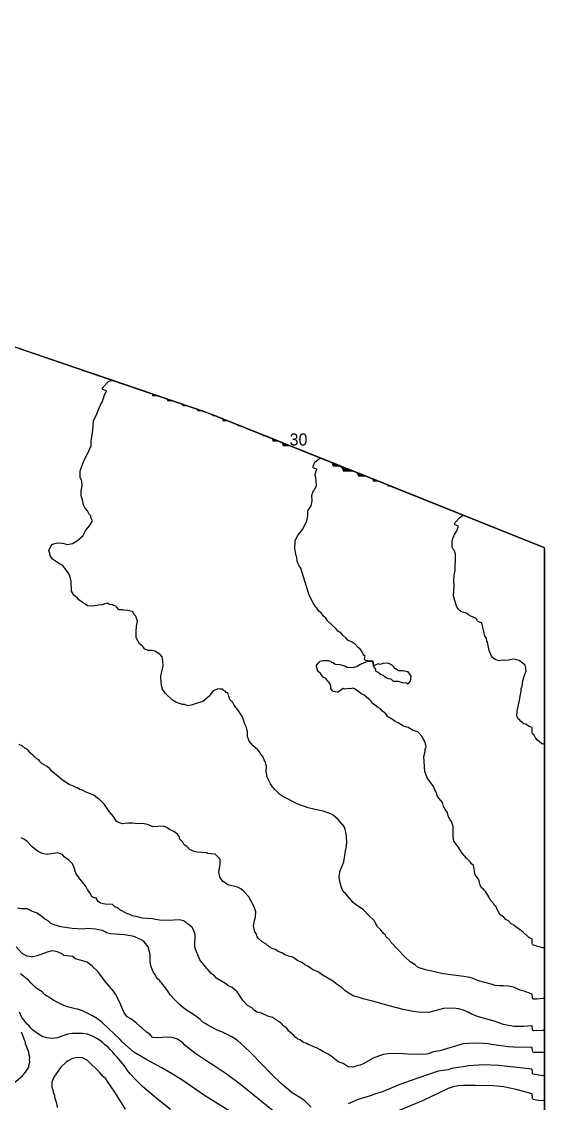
# Model space of a CAD drawing. Header units: millimetres. Extents: x 0 to 1688, y 0 to 1207.
# Drawn here: x 1427 to 1688, y 382 to 922 of the extents above; entities that cross this region are included whole.
import ezdxf

# ---------------------------------------------------------------- set-up
doc = ezdxf.new("R2010")
doc.units = ezdxf.units.MM
for name, color, linetype in [('CONTOUR_1m', 8, 'Continuous'), ('CONTOUR_5m_INDEX', 1, 'Continuous'), ('LABELS', 7, 'Continuous')]:
    doc.layers.add(name, color=color, linetype=linetype)

msp = doc.modelspace()

# ---------------------------------------------------------------- linework, layer by layer
at = {"layer": 'CONTOUR_1m'}
for points, elevation in [([(1031.56, 921.56), (1097.55, 901.2), (1254.26, 826.78), (1332.62, 797.33), (1333.28, 796.86), (1333.73, 796.34), (1334.11, 796.22), (1335.7, 796.17), (1340.76, 794.27), (1341, 794.13), (1341.23, 793.85), (1341.62, 793.73), (1342.34, 793.68), (1354.97, 788.93), (1371.9, 776.9), (1520.02, 726.47), (1687.43, 659.37), (1687.73, 659.16), (1687.89, 658.82), (1687.9, 76.27)], 524.3), ([(1031.56, 921.56), (1097.55, 901.2), (1254.26, 826.78), (1332.52, 797.37), (1333.23, 796.86), (1333.7, 796.3), (1334.07, 796.18), (1335.81, 796.13), (1340.75, 794.27), (1341.21, 793.81), (1341.58, 793.69), (1342.44, 793.64), (1354.97, 788.93), (1371.9, 776.9), (1520.02, 726.47), (1687.43, 659.37), (1687.73, 659.16), (1687.89, 658.82), (1687.9, 76.27)], 529.3), ([(1371.9, 776.9), (1520.02, 726.47), (1588.46, 699.04), (1588.72, 698.86), (1589.35, 698.68), (1687.43, 659.37), (1687.73, 659.16), (1687.89, 658.82), (1687.9, 76.27)], 534.3), ([(1371.9, 776.9), (1520.02, 726.47), (1588.37, 699.08), (1588.7, 698.82), (1589.46, 698.64), (1687.43, 659.37), (1687.73, 659.16), (1687.89, 658.82), (1687.9, 76.27)], 539.3), ([(1371.9, 776.9), (1520.02, 726.47), (1588.22, 699.13), (1588.48, 698.96), (1588.65, 698.73), (1589.01, 698.61), (1589.66, 698.56), (1687.43, 659.37), (1687.73, 659.16), (1687.89, 658.82), (1687.9, 76.27)], 549.3), ([(1371.9, 776.9), (1520.02, 726.47), (1588.15, 699.16), (1588.41, 698.99), (1588.62, 698.69), (1588.97, 698.58), (1589.76, 698.52), (1687.5, 659.34), (1687.81, 659.03), (1687.9, 658.68), (1687.9, 76.27)], 554.3), ([(1371.9, 776.9), (1520.02, 726.47), (1588.08, 699.19), (1588.34, 699.02), (1588.59, 698.64), (1588.93, 698.54), (1589.85, 698.48), (1687.5, 659.34), (1687.81, 659.03), (1687.9, 658.68), (1687.9, 76.27)], 559.3), ([(1371.9, 776.9), (1520.02, 726.47), (1588.01, 699.22), (1588.27, 699.05), (1588.55, 698.6), (1588.89, 698.5), (1589.95, 698.44), (1687.62, 659.26), (1687.81, 659.03), (1687.9, 658.68), (1687.87, 76.05)], 564.3), ([(1371.9, 776.9), (1520.02, 726.47), (1587.86, 699.28), (1588.17, 699.05), (1588.49, 698.52), (1588.81, 698.42), (1590.15, 698.36), (1687.43, 659.37), (1687.73, 659.16), (1687.89, 658.82), (1687.9, 76.27)], 574.3), ([(1371.9, 776.9), (1520.02, 726.47), (1558.14, 711.19), (1558.45, 710.97), (1559.09, 710.81), (1583.2, 701.15), (1583.46, 700.97), (1584.01, 700.82), (1587.78, 699.31), (1588.09, 699.08), (1588.46, 698.48), (1588.77, 698.38), (1590.25, 698.32), (1595.96, 695.98), (1596.47, 695.83), (1687.43, 659.37), (1687.73, 659.16), (1687.89, 658.82), (1687.9, 76.19)], 579.3), ([(1371.9, 776.9), (1520.02, 726.47), (1558.05, 711.23), (1558.41, 710.93), (1559.19, 710.77), (1583.09, 701.19), (1583.42, 700.93), (1584.12, 700.78), (1587.7, 699.34), (1588.01, 699.11), (1588.42, 698.44), (1588.73, 698.34), (1590.35, 698.28), (1595.61, 696.17), (1595.92, 695.94), (1596.58, 695.79), (1687.43, 659.37), (1687.73, 659.16), (1687.87, 658.9), (1687.9, 76.27)], 584.3), ([(1371.9, 776.9), (1520.02, 726.47), (1557.97, 711.26), (1558.22, 711.1), (1558.37, 710.89), (1559.29, 710.73), (1583.01, 701.23), (1583.38, 700.89), (1584.21, 700.74), (1587.62, 699.38), (1588.07, 698.97), (1588.38, 698.4), (1588.69, 698.3), (1590.45, 698.24), (1595.52, 696.21), (1595.89, 695.9), (1596.68, 695.75), (1687.43, 659.37), (1687.73, 659.16), (1687.87, 658.9), (1687.9, 76.27)], 589.3), ([(1371.9, 776.9), (1520.02, 726.47), (1557.85, 711.31), (1558.1, 711.14), (1558.3, 710.8), (1558.6, 710.71), (1559.48, 710.65), (1582.87, 701.28), (1583.16, 701.08), (1583.31, 700.81), (1583.61, 700.72), (1584.34, 700.69), (1587.45, 699.45), (1587.96, 698.97), (1588.31, 698.32), (1588.61, 698.22), (1590.64, 698.16), (1595.38, 696.27), (1595.64, 696.09), (1595.81, 695.82), (1596.11, 695.72), (1596.88, 695.67), (1687.43, 659.37), (1687.73, 659.16), (1687.87, 658.9), (1687.9, 76.27)], 599.3), ([(1371.9, 776.9), (1520.02, 726.47), (1557.79, 711.33), (1558.09, 711.1), (1558.26, 710.76), (1558.56, 710.67), (1559.58, 710.61), (1582.81, 701.3), (1583.1, 701.1), (1583.27, 700.77), (1584.31, 700.7), (1587.36, 699.48), (1587.91, 698.97), (1588.27, 698.28), (1588.57, 698.18), (1590.74, 698.12), (1595.39, 696.26), (1595.63, 696.06), (1595.77, 695.78), (1596.07, 695.68), (1596.97, 695.63), (1687.43, 659.37), (1687.73, 659.16), (1687.87, 658.9), (1687.9, 76.27)], 604.3), ([(1371.9, 776.9), (1520.02, 726.47), (1557.72, 711.36), (1558.03, 711.13), (1558.22, 710.72), (1558.52, 710.63), (1559.68, 710.57), (1582.75, 701.33), (1583.03, 701.13), (1583.23, 700.73), (1584.43, 700.65), (1587.26, 699.52), (1587.86, 698.97), (1588.23, 698.23), (1588.53, 698.14), (1590.84, 698.09), (1595.33, 696.28), (1595.57, 696.08), (1595.73, 695.74), (1596.03, 695.64), (1597.07, 695.59), (1687.43, 659.37), (1687.73, 659.16), (1687.87, 658.9), (1687.9, 76.27)], 609.3), ([(1371.9, 776.9), (1520.02, 726.47), (1557.66, 711.38), (1557.97, 711.15), (1558.18, 710.68), (1558.48, 710.59), (1559.78, 710.53), (1582.69, 701.35), (1583.02, 701.1), (1583.19, 700.68), (1584.55, 700.6), (1587.16, 699.56), (1587.46, 699.35), (1587.81, 698.97), (1588.19, 698.19), (1588.49, 698.1), (1590.94, 698.05), (1595.27, 696.31), (1595.55, 696.05), (1595.69, 695.7), (1595.99, 695.6), (1597.17, 695.55), (1687.43, 659.37), (1687.73, 659.16), (1687.87, 658.9), (1687.9, 76.27)], 614.3), ([(1371.9, 776.9), (1492.79, 735.74), (1493.07, 735.57), (1493.66, 735.45), (1520.02, 726.47), (1527.73, 723.38), (1528.08, 723.09), (1528.82, 722.94), (1552.76, 713.35), (1553.1, 713.08), (1553.59, 713.02), (1557.53, 711.44), (1557.89, 711.14), (1558.1, 710.6), (1558.4, 710.51), (1559.98, 710.46), (1582.56, 701.4), (1582.89, 701.15), (1583.11, 700.59), (1584.78, 700.51), (1586.95, 699.64), (1587.36, 699.35), (1587.7, 698.97), (1588.11, 698.11), (1588.43, 698.02), (1591.14, 697.97), (1595.14, 696.36), (1595.43, 696.1), (1595.61, 695.61), (1595.91, 695.52), (1597.37, 695.47), (1687.43, 659.37), (1687.68, 659.21), (1687.84, 658.97), (1687.9, 658.68), (1687.9, 76.27)], 624.3), ([(1371.9, 776.9), (1492.69, 735.78), (1493.03, 735.54), (1493.52, 735.49), (1500.27, 733.19), (1500.53, 733.04), (1500.84, 733), (1520.02, 726.47), (1527.65, 723.41), (1528.04, 723.05), (1528.7, 722.99), (1552.67, 713.38), (1553.06, 713.04), (1553.71, 712.97), (1557.47, 711.46), (1557.82, 711.17), (1558.05, 710.56), (1558.36, 710.47), (1560.08, 710.42), (1582.5, 701.43), (1582.86, 701.12), (1583.07, 700.55), (1584.85, 700.47), (1586.84, 699.69), (1587.31, 699.35), (1587.65, 698.97), (1587.91, 698.53), (1588.07, 698.07), (1588.39, 697.98), (1591.24, 697.93), (1595.08, 696.38), (1595.36, 696.12), (1595.57, 695.57), (1595.87, 695.48), (1597.47, 695.43), (1602.76, 693.31), (1603.07, 693.08), (1603.69, 692.93), (1687.43, 659.37), (1687.68, 659.21), (1687.84, 658.97), (1687.9, 658.68), (1687.9, 76.27)], 629.3), ([(1371.9, 776.9), (1492.58, 735.81), (1492.98, 735.49), (1493.67, 735.44), (1500.14, 733.24), (1500.49, 733), (1500.99, 732.95), (1507.73, 730.66), (1507.99, 730.5), (1508.31, 730.46), (1520.02, 726.47), (1527.57, 723.44), (1527.82, 723.28), (1528, 723.01), (1528.83, 722.94), (1552.59, 713.42), (1552.84, 713.25), (1553.01, 712.99), (1553.77, 712.94), (1557.4, 711.49), (1557.76, 711.19), (1558.01, 710.51), (1558.32, 710.43), (1560.18, 710.38), (1582.43, 701.46), (1582.8, 701.14), (1583.03, 700.5), (1584.96, 700.43), (1586.73, 699.73), (1587.26, 699.35), (1587.6, 698.97), (1587.86, 698.53), (1588.02, 698.03), (1591.26, 697.92), (1595.01, 696.41), (1595.3, 696.15), (1595.53, 695.54), (1597.42, 695.45), (1602.67, 693.35), (1603.03, 693.04), (1603.58, 692.98), (1687.43, 659.37), (1687.68, 659.21), (1687.84, 658.97), (1687.9, 658.68), (1687.9, 76.27)], 634.3), ([(1371.9, 776.9), (1492.5, 735.84), (1492.74, 735.7), (1492.94, 735.44), (1493.82, 735.39), (1500.04, 733.27), (1500.44, 732.95), (1501.14, 732.9), (1507.6, 730.7), (1507.95, 730.45), (1508.46, 730.41), (1515.18, 728.12), (1515.45, 727.95), (1515.79, 727.91), (1520.02, 726.47), (1527.5, 723.47), (1527.8, 723.25), (1527.95, 722.96), (1528.95, 722.89), (1552.52, 713.44), (1552.82, 713.23), (1552.97, 712.95), (1553.89, 712.89), (1557.34, 711.51), (1557.69, 711.22), (1557.97, 710.48), (1560.1, 710.4), (1582.37, 701.48), (1582.73, 701.17), (1582.98, 700.46), (1585.07, 700.39), (1586.62, 699.78), (1587.2, 699.35), (1587.55, 698.97), (1587.8, 698.53), (1587.98, 697.99), (1591.37, 697.87), (1594.95, 696.43), (1595.23, 696.17), (1595.48, 695.49), (1597.54, 695.4), (1602.58, 693.38), (1602.83, 693.22), (1602.99, 692.99), (1603.7, 692.93), (1687.43, 659.37), (1687.68, 659.21), (1687.84, 658.97), (1687.9, 658.68), (1687.9, 76.27)], 639.3), ([(1371.9, 776.9), (1492.36, 735.89), (1492.66, 735.7), (1492.85, 735.35), (1494.11, 735.29), (1499.88, 733.33), (1500.18, 733.14), (1500.35, 732.85), (1501.43, 732.8), (1507.41, 730.76), (1507.66, 730.63), (1507.86, 730.36), (1508.75, 730.31), (1514.95, 728.2), (1515.36, 727.86), (1516.09, 727.81), (1520.02, 726.47), (1527.45, 723.49), (1527.72, 723.26), (1527.86, 722.86), (1529.2, 722.79), (1552.41, 713.49), (1552.74, 713.23), (1552.88, 712.86), (1554.12, 712.8), (1557.2, 711.57), (1557.56, 711.26), (1557.88, 710.38), (1560.35, 710.31), (1582.23, 701.53), (1582.61, 701.21), (1582.89, 700.37), (1585.27, 700.3), (1586.39, 699.87), (1587.1, 699.35), (1587.44, 698.97), (1587.73, 698.46), (1587.89, 697.89), (1591.59, 697.79), (1594.88, 696.45), (1595.2, 696.03), (1595.39, 695.39), (1597.77, 695.31), (1602.51, 693.4), (1602.74, 693.22), (1602.9, 692.9), (1603.95, 692.83), (1687.43, 659.37), (1687.81, 659.03), (1687.9, 658.68), (1687.9, 339.28)], 649.3), ([(1371.9, 776.9), (1492.3, 735.91), (1492.66, 735.65), (1492.8, 735.3), (1494.25, 735.24), (1499.88, 733.32), (1500.16, 733.11), (1500.31, 732.8), (1501.57, 732.75), (1507.34, 730.79), (1507.64, 730.6), (1507.81, 730.31), (1508.9, 730.26), (1514.87, 728.23), (1515.16, 728.04), (1515.32, 727.81), (1516.23, 727.76), (1520.02, 726.47), (1527.4, 723.51), (1527.7, 723.22), (1527.82, 722.81), (1529.32, 722.74), (1552.35, 713.51), (1552.68, 713.26), (1552.83, 712.81), (1554.23, 712.76), (1557.13, 711.6), (1557.39, 711.42), (1557.55, 711.19), (1557.83, 710.34), (1560.46, 710.26), (1582.17, 701.56), (1582.55, 701.21), (1582.85, 700.32), (1585.27, 700.26), (1586.26, 699.92), (1587.05, 699.35), (1587.39, 698.97), (1587.68, 698.46), (1587.85, 697.84), (1591.69, 697.74), (1594.82, 696.47), (1595.15, 696.03), (1595.35, 695.35), (1597.88, 695.26), (1602.45, 693.43), (1602.71, 693.2), (1602.85, 692.85), (1604.07, 692.78), (1687.56, 659.3), (1687.81, 659.03), (1687.9, 658.68), (1687.9, 354.46)], 654.3), ([(1371.91, 776.89), (1492.25, 735.93), (1492.6, 735.67), (1492.76, 735.25), (1494.39, 735.2), (1499.83, 733.34), (1500.11, 733.11), (1500.26, 732.76), (1501.71, 732.7), (1507.34, 730.78), (1507.62, 730.57), (1507.77, 730.26), (1509.04, 730.21), (1514.8, 728.25), (1515.09, 728.06), (1515.27, 727.76), (1516.3, 727.73), (1520.02, 726.47), (1522.45, 725.5), (1522.77, 725.25), (1523.21, 725.19), (1527.34, 723.53), (1527.64, 723.25), (1527.77, 722.77), (1529.43, 722.7), (1534.99, 720.47), (1535.28, 720.27), (1535.63, 720.21), (1547.51, 715.45), (1547.78, 715.26), (1548.13, 715.21), (1552.29, 713.53), (1552.66, 713.22), (1552.79, 712.76), (1554.34, 712.71), (1557.06, 711.62), (1557.32, 711.45), (1557.5, 711.19), (1557.79, 710.29), (1560.58, 710.21), (1582.1, 701.59), (1582.33, 701.44), (1582.5, 701.21), (1582.8, 700.28), (1585.26, 700.23), (1586.05, 700.01), (1586.81, 699.51), (1587.23, 699.11), (1587.59, 698.53), (1587.8, 697.79), (1591.8, 697.7), (1594.75, 696.5), (1595.1, 696.03), (1595.3, 695.3), (1598, 695.22), (1602.39, 693.45), (1602.7, 693.16), (1602.81, 692.8), (1604.19, 692.74), (1687.5, 659.34), (1687.77, 659.1), (1687.9, 658.68), (1687.9, 367.9)], 659.3), ([(1371.91, 776.89), (1492.19, 735.95), (1492.55, 735.69), (1492.71, 735.2), (1494.53, 735.15), (1499.77, 733.36), (1500.1, 733.07), (1500.21, 732.71), (1501.85, 732.66), (1507.28, 730.8), (1507.56, 730.59), (1507.72, 730.21), (1509.18, 730.16), (1514.79, 728.25), (1515.07, 728.03), (1515.22, 727.71), (1516.44, 727.69), (1520.02, 726.47), (1522.41, 725.51), (1522.72, 725.21), (1523.32, 725.15), (1527.28, 723.56), (1527.62, 723.21), (1527.72, 722.72), (1529.55, 722.65), (1534.87, 720.52), (1535.23, 720.22), (1535.76, 720.16), (1547.38, 715.5), (1547.73, 715.22), (1548.24, 715.16), (1552.24, 713.56), (1552.59, 713.26), (1552.74, 712.72), (1554.45, 712.67), (1556.99, 711.65), (1557.25, 711.48), (1557.45, 711.19), (1557.74, 710.24), (1560.7, 710.17), (1582.03, 701.62), (1582.31, 701.42), (1582.48, 701.15), (1582.75, 700.23), (1585.26, 700.19), (1586.02, 699.98), (1586.79, 699.48), (1587.28, 698.97), (1587.57, 698.46), (1587.75, 697.75), (1591.91, 697.66), (1594.68, 696.53), (1595.04, 696.03), (1595.26, 695.25), (1598.11, 695.17), (1602.34, 693.47), (1602.64, 693.19), (1602.76, 692.76), (1604.3, 692.69), (1687.56, 659.3), (1687.81, 659.03), (1687.9, 658.68), (1687.9, 383.98), (1687.78, 383.57), (1687.45, 383.29), (1687.09, 383.23), (1684.78, 383.41), (1682.42, 383.92), (1682.07, 384.16), (1681.91, 384.49), (1681.9, 386.62), (1673.88, 388.87), (1667.52, 390.15), (1662.49, 390.62), (1653.4, 390.89), (1647.51, 390.9), (1644.98, 390.72), (1642.48, 390.2), (1639.98, 389.36), (1627.48, 383.34), (1613.5, 377.51)], 664.3), ([(1371.91, 776.89), (1457.23, 747.85), (1457.59, 747.59), (1458.11, 747.55), (1464.67, 745.31), (1465, 745.09), (1465.45, 745.05), (1492.08, 735.98), (1492.48, 735.66), (1492.61, 735.11), (1494.8, 735.06), (1499.66, 733.4), (1499.99, 733.11), (1500.11, 732.61), (1502.12, 732.56), (1507.17, 730.84), (1507.5, 730.55), (1507.62, 730.12), (1509.45, 730.07), (1514.68, 728.29), (1515.01, 727.99), (1515.12, 727.62), (1516.71, 727.59), (1520.02, 726.47), (1522.24, 725.58), (1522.47, 725.39), (1522.62, 725.07), (1523.65, 725.01), (1527.16, 723.6), (1527.5, 723.25), (1527.62, 722.62), (1529.78, 722.56), (1534.69, 720.59), (1534.94, 720.43), (1535.13, 720.12), (1536, 720.07), (1547.2, 715.58), (1547.45, 715.42), (1547.63, 715.12), (1548.41, 715.09), (1552.12, 713.6), (1552.51, 713.24), (1552.64, 712.63), (1554.59, 712.6), (1556.85, 711.71), (1557.11, 711.54), (1557.34, 711.19), (1557.54, 710.72), (1557.64, 710.14), (1560.93, 710.07), (1581.89, 701.67), (1582.17, 701.48), (1582.38, 701.15), (1582.56, 700.69), (1582.65, 700.14), (1585.28, 700.11), (1585.94, 699.94), (1586.49, 699.63), (1587.02, 699.17), (1587.32, 698.76), (1587.55, 698.22), (1587.66, 697.65), (1592.11, 697.57), (1594.6, 696.54), (1594.97, 695.96), (1595.16, 695.15), (1598.33, 695.08), (1602.23, 693.52), (1602.56, 693.17), (1602.66, 692.66), (1604.54, 692.6), (1609.8, 690.49), (1610.17, 690.17), (1610.74, 690.11), (1687.43, 659.37), (1687.68, 659.21), (1687.84, 658.97), (1687.9, 658.68), (1687.9, 408.07), (1687.84, 407.78), (1687.68, 407.54), (1687.43, 407.38), (1687.14, 407.32), (1682.64, 407.36), (1682.36, 407.41), (1682.07, 407.63), (1681.91, 407.96), (1681.9, 409.86), (1672.48, 409.94), (1669.97, 410.11), (1661.35, 411.31), (1659.99, 411.62), (1654.98, 411.99), (1649.98, 411.88), (1647.48, 411.6), (1635.73, 408.21), (1632.5, 407.58), (1630.05, 406.7), (1628.93, 406.46), (1627.45, 406.3), (1620.02, 406.51), (1617.48, 406.72), (1612.51, 406.74), (1610.02, 406.62), (1607.52, 406.24), (1602.5, 404.46), (1597.54, 401.64), (1596.01, 401.02), (1594.98, 400.82), (1592.5, 400.02), (1589.97, 400.21), (1587.5, 401.87), (1585.1, 402.61), (1582.21, 405.01), (1580.02, 406.45), (1577.7, 407.63), (1576.15, 408.67), (1574.57, 409.55), (1572.54, 410.27), (1571.03, 411.03), (1570.05, 411.22), (1569.3, 411.8), (1567.46, 412.53), (1566.08, 413.58), (1565.01, 413.96), (1564.46, 414.46), (1563.55, 414.99), (1563.11, 415.64), (1560.53, 418.03), (1559.42, 419.42), (1557.94, 420.44), (1556.73, 421.73), (1553.83, 423.81), (1552.28, 424.75), (1550, 425.41), (1546.89, 426.89), (1544.71, 427.49), (1543.39, 428.27), (1542.03, 429.53), (1539.91, 430.69), (1537.5, 433.3), (1535.91, 435.89), (1534.7, 437.5), (1532.19, 439.66), (1530.03, 440.65), (1528.97, 441.5), (1524.33, 444.39), (1523.18, 445.68), (1521.78, 446.78), (1520.01, 448.74), (1519.32, 449.32), (1518.89, 450.01), (1515.98, 453.53), (1513.9, 458.85), (1513.61, 459.97), (1513.67, 466.17), (1513.12, 468.12), (1512.2, 469.7), (1510.9, 470.9), (1509.98, 471.44), (1509.47, 471.99), (1507.93, 472.93), (1505.99, 473.49), (1500.03, 473.21), (1495.88, 473.33), (1493.73, 473.68), (1492.5, 474.04), (1487.5, 474.36), (1485.02, 475.01), (1482.54, 475.43), (1481.1, 476.1), (1479.94, 476.46), (1476.08, 478.48), (1474.64, 479.63), (1473.68, 480.05), (1472.5, 481.18), (1468.88, 481.33), (1466.58, 481.76), (1465.31, 482.57), (1464.35, 484.35), (1462.6, 484.72), (1462.15, 485.04), (1461.45, 486.49), (1460, 488.66), (1459.41, 490), (1455.17, 495.25), (1454.29, 496.78), (1453.25, 500), (1452.5, 501.35), (1450.76, 503.26), (1448.47, 505), (1447.5, 506.02), (1445, 506.83), (1439.93, 506.13), (1437.5, 506.65), (1435.04, 507.72), (1432.47, 509.87), (1429.98, 512.51), (1428.59, 513.59), (1426.92, 514.42)], 674.3), ([(1376.18, 775.44), (1457.13, 747.88), (1457.54, 747.54), (1458.26, 747.5), (1464.62, 745.33), (1465, 745.04), (1465.59, 745), (1472.19, 742.76), (1472.5, 742.55), (1472.91, 742.51), (1492.02, 736), (1492.42, 735.68), (1492.56, 735.06), (1494.93, 735.01), (1499.55, 733.44), (1499.91, 733.09), (1500, 732.56), (1502.26, 732.52), (1507.05, 730.88), (1507.41, 730.54), (1507.5, 730.07), (1509.59, 730.02), (1514.55, 728.33), (1514.88, 728.05), (1515, 727.57), (1516.85, 727.55), (1520.02, 726.47), (1522.1, 725.63), (1522.38, 725.38), (1522.5, 725.04), (1523.7, 724.99), (1527.11, 723.63), (1527.44, 723.27), (1527.57, 722.57), (1529.89, 722.51), (1534.61, 720.62), (1534.89, 720.37), (1535, 720.08), (1536.12, 720.02), (1547.04, 715.64), (1547.35, 715.42), (1547.5, 715.08), (1548.52, 715.04), (1551.98, 713.66), (1552.37, 713.31), (1552.5, 712.55), (1554.86, 712.49), (1556.77, 711.74), (1557.06, 711.54), (1557.32, 711.13), (1557.5, 710.68), (1557.59, 710.09), (1560.97, 710.05), (1581.81, 701.7), (1582.09, 701.51), (1582.33, 701.15), (1582.51, 700.69), (1582.6, 700.1), (1585.28, 700.07), (1585.94, 699.9), (1586.49, 699.59), (1586.97, 699.17), (1587.3, 698.69), (1587.5, 698.22), (1587.61, 697.6), (1592.22, 697.53), (1594.53, 696.57), (1594.92, 695.96), (1595.11, 695.11), (1598.44, 695.04), (1602.17, 693.54), (1602.49, 693.21), (1602.61, 692.61), (1604.65, 692.55), (1609.71, 690.52), (1609.95, 690.36), (1610.12, 690.12), (1610.86, 690.06), (1687.56, 659.3), (1687.81, 659.03), (1687.9, 658.68), (1687.9, 419.08), (1687.77, 418.66), (1687.55, 418.45), (1687.19, 418.33), (1682.69, 418.08), (1682.41, 418.12), (1682.11, 418.31), (1681.91, 418.69), (1681.9, 420.54), (1677.47, 420.3), (1672.89, 420.35), (1669.95, 420.7), (1667.47, 421.34), (1662.9, 422.92), (1655.06, 425.11), (1651.54, 426.47), (1649.87, 427.4), (1647.52, 428.4), (1645, 429.14), (1642.5, 429.42), (1637.52, 429.21), (1630.03, 427.3), (1624.95, 427.37), (1622.48, 427.73), (1617.49, 428.82), (1610.56, 430.58), (1602.82, 432.81), (1597.54, 434.05), (1594.98, 434.95), (1592.95, 435.41), (1589.96, 437.01), (1588.3, 438.23), (1587, 439.5), (1584.05, 441.48), (1582.66, 442.68), (1577.53, 445.71), (1575, 447.55), (1572.5, 448.55), (1570, 450.32), (1568.47, 451.02), (1567.13, 452.13), (1565, 453.03), (1562.5, 454.82), (1560.3, 455.3), (1558.58, 455.97), (1557.02, 457.02), (1555.14, 457.7), (1553.73, 458.73), (1552.5, 459.09), (1550.63, 460.03), (1548.99, 461.49), (1547.2, 462.5), (1545, 464.54), (1544.66, 465.04), (1544.1, 466.6), (1543.52, 467.54), (1542.83, 470.39), (1543.27, 473.23), (1543.77, 475), (1543.98, 477.5), (1543.22, 480), (1540.57, 484.98), (1537.84, 487.81), (1536.46, 488.96), (1534.79, 489.79), (1530.04, 490.94), (1529.14, 491.64), (1527.44, 492.72), (1526.06, 495), (1525.59, 497.43), (1526.21, 501.21), (1526.18, 503.69), (1523.77, 506.27), (1520.08, 506.63), (1519.45, 506.95), (1514.67, 507.17), (1512.69, 507.69), (1511.15, 508.5), (1509.57, 510), (1508.32, 510.87), (1507.5, 512.31), (1506.13, 513.67), (1505.68, 515), (1505, 516.23), (1503.13, 517.5), (1500.97, 518.47), (1499.53, 519.53), (1497.71, 520.19), (1492.54, 519.93), (1490, 520.97), (1487.5, 521.47), (1485, 521.37), (1482.48, 521.77), (1480.02, 521.69), (1477.5, 521.38), (1474.97, 522.19), (1474.49, 522.57), (1473, 525), (1470.82, 527.55), (1468.58, 531.08), (1467.47, 532.02), (1466.05, 533.55), (1465, 534.18), (1463.26, 535.76), (1459.64, 537.09), (1457.5, 538.12), (1456.02, 538.53), (1455, 539.27), (1454.36, 539.42), (1453.35, 540), (1450.92, 540.92), (1447.5, 543.08), (1445.22, 545.24), (1442.47, 547.5), (1441.31, 548.84), (1439.9, 549.93), (1437.5, 551.36), (1436.24, 552.48), (1435.76, 553.26), (1435, 553.63), (1433.38, 554.92), (1432.98, 555.48), (1431.59, 556.59), (1430, 558.58), (1428.97, 558.97), (1427.5, 560.29), (1425.98, 560.93)], 679.3), ([(1555.65, 375.66), (1536.37, 391.36), (1529.2, 396.71), (1523.23, 400.72), (1518.56, 403.59), (1514.13, 406.64), (1511.23, 408.76), (1508.54, 410.97), (1507.5, 412.08), (1505, 413.93), (1502.31, 414.83), (1499.97, 414.99), (1497.39, 414.87), (1495, 414.56), (1492.63, 414.82), (1492.21, 414.99), (1491.23, 416.23), (1489.47, 417.47), (1487.12, 419.59), (1486.39, 420.03), (1484.46, 422), (1481.67, 424.17), (1480.09, 424.92), (1479.84, 425.1), (1478.15, 427.5), (1476.06, 432.52), (1473.93, 436.41), (1472.92, 437.89), (1468.99, 442.52), (1465.1, 447.64), (1462.52, 450.22), (1459.81, 452.31), (1454.1, 454.01), (1452.5, 455.23), (1448.29, 455.71), (1447.5, 456.33), (1445.08, 457.5), (1442.5, 457.96), (1439.93, 457.43), (1435, 455.46), (1432.99, 455.02), (1431.95, 455), (1429.97, 455.37), (1427.46, 456.7), (1424.52, 459.95)], 664.3), ([(1532.51, 377.09), (1518.46, 385.94), (1507.5, 393.34), (1501.91, 396.9), (1497.14, 399.65), (1489.98, 403.44), (1483.2, 407.5), (1477.54, 412.4), (1476.29, 413.81), (1467.51, 422.19), (1465.01, 424.1), (1462.52, 425.68), (1457.48, 428.14), (1455, 428.99), (1454.02, 429.08), (1449.99, 430.06), (1448.21, 430.76), (1443.22, 433.22), (1440.75, 434.99), (1438.71, 436.15), (1437.47, 437.5), (1434.46, 439.46), (1431.92, 441.87), (1430.73, 443.23), (1426.6, 446.6)], 659.3), ([(1501.41, 378.94), (1495.01, 383.96), (1487.48, 390.36), (1483.91, 393.89), (1481.53, 396.49), (1480.02, 398.38), (1478.95, 400.02), (1475.01, 404.81), (1473.65, 406.15), (1472.65, 407.5), (1471.26, 408.76), (1470.29, 410), (1468.66, 411.16), (1467.5, 412.33), (1465.98, 413.46), (1462.86, 415.36), (1460, 416.42), (1457.52, 416.84), (1452.53, 416.8), (1450, 416.43), (1445, 414.59), (1442.5, 414.31), (1439.54, 414.58), (1437.5, 415.3), (1436.09, 416.13), (1432.55, 418.62), (1431.86, 419.27), (1430.74, 420.74), (1429.94, 421.38), (1429.05, 422.5), (1428.5, 423.5), (1427.3, 424.79), (1426.15, 427.47)], 654.3), ([(1422.47, 391.33), (1427.5, 395.53), (1429.17, 397.49), (1430.71, 400), (1430.75, 400.77), (1431.32, 402.5), (1431.12, 403.65), (1431.21, 405), (1430.93, 405.92), (1430.74, 407.5), (1429.18, 411.58), (1429.03, 412.5), (1428.53, 413.53), (1428.13, 415.02), (1427.1, 417.52)], 649.3), ([(1478.94, 378.99), (1473.68, 387.49), (1470, 392.85), (1469.11, 394.11), (1467.82, 395.38), (1466.05, 397.51), (1460, 403.35), (1457.5, 404.71), (1455, 404.81), (1452.5, 404.34), (1450.02, 402.99), (1449.43, 402.51), (1446.79, 400), (1443.17, 395), (1442.24, 392.5), (1442.32, 390), (1442.94, 387.99), (1442.97, 387.5), (1443.54, 386.09), (1443.63, 384.98), (1444.5, 381.96), (1444.89, 379.85)], 649.3)]:
    msp.add_lwpolyline(points, dxfattribs=dict(at, elevation=elevation))
for points, elevation in [([(1441.29, 656.29), (1440.83, 657.26), (1440.81, 657.74), (1441.72, 659.94), (1442.58, 660.82), (1445.11, 661.48), (1447.5, 661.38), (1450, 660.73), (1452.5, 661.3), (1455, 662.65), (1457.62, 665), (1459.06, 667.52), (1459.97, 668.89), (1460.96, 670.01), (1462.58, 672.5), (1461.75, 674.15), (1461.62, 675), (1460.89, 675.88), (1460.05, 677.55), (1458.84, 678.88), (1458, 680.45), (1457.5, 683.08), (1456.84, 684.96), (1456.82, 687.47), (1457.44, 690), (1457.17, 692.5), (1456.41, 694.06), (1456.29, 695), (1456.38, 697.46), (1458.15, 702.5), (1460.01, 705.9), (1461.82, 710), (1461.86, 712.5), (1462.75, 717.73), (1463.05, 722.5), (1464.37, 725.02), (1466.33, 730), (1467.5, 732.02), (1468.42, 734.96), (1469.44, 737.35), (1467.7, 737.98), (1467.43, 738.33), (1467.43, 738.84), (1467.76, 739.29), (1470.48, 741.96), (1471.27, 742.38), (1472.04, 742.5), (1473.05, 742.46), (1479.7, 740.2), (1480, 740), (1480.39, 739.96), (1491.96, 736.02), (1492.22, 735.87), (1492.4, 735.64), (1492.5, 735.01), (1495.06, 734.97), (1499.54, 733.44), (1499.9, 733.08), (1500, 732.51), (1502.39, 732.47), (1507.05, 730.88), (1507.41, 730.53), (1507.5, 730.02), (1509.72, 729.98), (1514.55, 728.33), (1514.88, 728.04), (1515, 727.52), (1516.98, 727.5), (1520.02, 726.47), (1522.16, 725.6), (1522.4, 725.35), (1522.5, 725.02), (1523.71, 724.99), (1527.02, 723.66), (1527.36, 723.31), (1527.5, 722.52), (1530.01, 722.47), (1534.6, 720.62), (1534.86, 720.4), (1535, 720.03), (1536.23, 719.97), (1547.03, 715.64), (1547.34, 715.42), (1547.5, 715.03), (1548.63, 715), (1551.97, 713.67), (1552.36, 713.31), (1552.5, 712.52), (1554.87, 712.49), (1556.7, 711.77), (1556.98, 711.57), (1557.26, 711.14), (1557.44, 710.69), (1557.54, 710.04), (1561.09, 710.01), (1581.74, 701.73), (1582.02, 701.53), (1582.28, 701.13), (1582.46, 700.68), (1582.55, 700.05), (1585.28, 700.03), (1585.91, 699.87), (1586.4, 699.61), (1586.89, 699.18), (1587.2, 698.72), (1587.43, 698.12), (1587.5, 697.56), (1592.04, 697.55), (1592.32, 697.49), (1594.43, 696.61), (1594.86, 695.85), (1595, 695.06), (1598.54, 695), (1602.12, 693.55), (1602.41, 693.2), (1602.5, 692.56), (1604.76, 692.51), (1609.62, 690.55), (1609.86, 690.36), (1610, 690.07), (1610.98, 690.01), (1687.43, 659.37), (1687.68, 659.21), (1687.84, 658.97), (1687.9, 658.68), (1687.9, 434.91), (1687.73, 434.43), (1687.29, 434.17), (1684.1, 433.86), (1682.46, 433.94), (1682.13, 434.12), (1681.92, 434.51), (1681.9, 436.46), (1681.37, 436.52), (1677.89, 437.86), (1675.85, 438.35), (1672.45, 439.95), (1669.98, 440.39), (1667.52, 440.55), (1665.49, 440.49), (1663.28, 440.78), (1661.42, 441.44), (1655.05, 443.04), (1651.84, 444.31), (1649.83, 444.84), (1647.77, 445.3), (1639.97, 446.15), (1636.72, 446.74), (1628.65, 448.62), (1625.01, 449.74), (1623.43, 450.96), (1620.95, 452.55), (1618.27, 455.02), (1611.26, 462.43), (1610.77, 463.27), (1609.07, 464.98), (1608.49, 465.99), (1607.5, 466.86), (1606.17, 468.67), (1604.7, 470.03), (1603.27, 472.47), (1603.09, 473.09), (1600.48, 475.51), (1597.5, 478.57), (1595.25, 480.22), (1593.64, 481.14), (1592.53, 482.18), (1588.92, 486.4), (1587.61, 487.64), (1587.44, 487.89), (1586.51, 490.06), (1585.9, 492.55), (1585.63, 495), (1585.89, 497.53), (1587.84, 502.5), (1588.82, 508.79), (1589.14, 510.02), (1589.33, 512.53), (1589.06, 516.56), (1588.62, 518.62), (1588.02, 520), (1584.98, 523.49), (1582.5, 525.73), (1581.43, 526.43), (1577.52, 527.67), (1573.5, 528.47), (1570.03, 529.44), (1564.96, 531.25), (1557.48, 535.04), (1556.01, 536.01), (1553.47, 538.51), (1552.33, 539.83), (1551.38, 541.36), (1550.43, 543), (1549.72, 544.72), (1549.14, 547.46), (1549.39, 550), (1548.69, 552.5), (1548.15, 553.23), (1547.56, 555), (1546.25, 556.25), (1545.69, 557.5), (1545, 558.37), (1542.72, 560.28), (1540.59, 562.54), (1539.88, 564.88), (1539.75, 567.23), (1539.37, 569.37), (1538.57, 571.12), (1537.29, 574.79), (1535.01, 578.23), (1533.11, 580.61), (1532.5, 581.85), (1531.01, 583.41), (1530.6, 585), (1530.3, 585.43), (1530, 586.65), (1529.47, 586.71), (1529.21, 586.84), (1528.77, 587.5), (1527.87, 587.87), (1527.5, 588.49), (1525.99, 588.5), (1525, 588.7), (1522.5, 587.58), (1520.62, 584.98), (1517.49, 582.39), (1513.77, 581.25), (1512.47, 580.69), (1510.18, 580.31), (1509.82, 580.33), (1508.33, 580.83), (1507.47, 580.89), (1504.5, 581.92), (1502.48, 583.03), (1498.92, 586.42), (1497.5, 588.63), (1497.06, 589.67), (1496.69, 591.69), (1496.66, 595), (1497.69, 600.22), (1497.6, 602.5), (1497.19, 604.69), (1496.06, 606.06), (1493.57, 607.5), (1492.5, 607.92), (1490.24, 607.81), (1488.67, 608.56), (1487.38, 610), (1486, 611.11), (1484.38, 614.13), (1484.3, 614.41), (1484.26, 617.47), (1484.43, 619.96), (1484.9, 622.5), (1484.13, 625), (1483.29, 625.78), (1482.5, 627.37), (1480, 627.88), (1478, 627.89), (1477.5, 628.18), (1475.74, 628.07), (1475.34, 628.36), (1475, 629.09), (1474.72, 629.19), (1474.5, 629.38), (1474.37, 629.65), (1474.36, 630), (1472.95, 630.35), (1472.5, 630.65), (1470.89, 630.82), (1470, 631.45), (1468.64, 631.14), (1467.42, 630.59), (1465.49, 630.49), (1464.9, 630.27), (1462.5, 629.96), (1460.01, 630.18), (1458.65, 631.15), (1457.5, 631.73), (1455.7, 633.2), (1454.99, 634.02), (1453.13, 635.52), (1452.08, 637.41), (1451.87, 642.5), (1451.27, 645), (1450.9, 645.9), (1447.68, 650.18), (1445.99, 651.04), (1442.49, 653.36), (1441.9, 654.4), (1441.34, 655.03), (1441.29, 656.29)], 684.3), ([(1564.46, 654.46), (1564.1, 655.08), (1563.51, 658.54), (1563.38, 659.97), (1563.54, 661.04), (1563.53, 662.53), (1564.85, 665), (1567.5, 668.42), (1569.47, 672.5), (1569.87, 674.98), (1570, 677.46), (1571.52, 680), (1572.05, 682.48), (1571.84, 685.18), (1572.49, 686.79), (1572.99, 687.5), (1573.2, 688.2), (1574.26, 690), (1573.94, 693.92), (1573.61, 695.07), (1573.73, 696.29), (1574.13, 697.5), (1574.51, 698.17), (1572.77, 698.9), (1572.55, 699.2), (1572.51, 699.65), (1573.06, 701.12), (1573.48, 701.72), (1575.8, 703.69), (1576.27, 703.86), (1576.56, 703.81), (1581.79, 701.7), (1582.06, 701.42), (1582.3, 700.99), (1582.45, 700.52), (1582.5, 700), (1585.21, 699.99), (1585.77, 699.88), (1586.22, 699.69), (1586.75, 699.29), (1587.19, 698.71), (1587.41, 698.19), (1587.51, 697.51), (1592.14, 697.51), (1592.42, 697.45), (1594.41, 696.6), (1594.82, 695.94), (1595, 695.01), (1598.65, 694.96), (1602.1, 693.56), (1602.4, 693.18), (1602.5, 692.52), (1604.87, 692.46), (1609.6, 690.56), (1609.87, 690.33), (1610, 690.02), (1611.1, 689.97), (1687.43, 659.37), (1687.77, 659.1), (1687.9, 658.68), (1687.9, 460.21), (1687.81, 459.86), (1687.57, 459.59), (1687.22, 459.47), (1686.93, 459.5), (1682.53, 460.84), (1682.19, 461), (1681.99, 461.23), (1681.9, 461.52), (1681.9, 463.86), (1679.97, 464.78), (1677.36, 467.36), (1673.05, 470.43), (1672.5, 471.03), (1671.42, 471.52), (1670, 472.92), (1668.63, 473.58), (1667.5, 474.96), (1665.91, 475.96), (1664.14, 479.03), (1663.8, 480), (1663.09, 480.58), (1662.5, 481.56), (1660.95, 483.39), (1660.27, 485), (1658.75, 487.48), (1658.08, 488.08), (1657.5, 488.87), (1656.79, 489.34), (1655.89, 490.79), (1655.41, 492.94), (1655, 493.82), (1653.46, 495.99), (1652.79, 499.98), (1652.5, 500.62), (1651.55, 501.5), (1650.94, 502.5), (1649.11, 504.17), (1646.84, 506.73), (1644.98, 509.94), (1642.81, 512.71), (1642.48, 515.02), (1642.4, 520), (1641.54, 522.5), (1640.91, 523.41), (1640.16, 524.94), (1639.52, 527.03), (1638.44, 528.5), (1637.59, 529.97), (1637.05, 532.05), (1634.64, 534.98), (1634.18, 536.7), (1633.84, 537.5), (1633.23, 538.31), (1632.63, 540), (1629.43, 544.39), (1628.21, 547.46), (1627.72, 554.96), (1628.4, 557.5), (1628.44, 558.46), (1628.91, 560), (1628.23, 562.5), (1627.04, 564.48), (1626.88, 565.01), (1624.81, 567.31), (1622.54, 567.91), (1620, 569.38), (1617.64, 570.15), (1615.02, 571.78), (1614.41, 571.96), (1613.52, 572.48), (1611.49, 573.99), (1609.84, 574.79), (1608.75, 576.25), (1607.21, 577.5), (1606.19, 578.69), (1604.96, 579.41), (1602.48, 581.3), (1601.91, 581.8), (1601.54, 582.5), (1600.8, 583.27), (1599.32, 584.32), (1598.1, 585.6), (1596.38, 586.38), (1593.52, 588.54), (1592.5, 589.03), (1591.26, 588.8), (1590, 588.93), (1588.62, 588.58), (1587.5, 588.94), (1585.26, 587.2), (1584.98, 587.06), (1584.67, 587.05), (1582.75, 587.37), (1582.46, 587.48), (1582.25, 587.7), (1581.46, 588.94), (1581.41, 590), (1581.14, 591.14), (1578.88, 593.88), (1577.49, 594.62), (1576.29, 596.29), (1574.98, 597.52), (1574.43, 599.43), (1574.17, 599.83), (1574.18, 600.34), (1575, 601.59), (1575.83, 602.39), (1576.08, 602.53), (1577.43, 602.8), (1580.1, 602.83), (1581.27, 602.51), (1581.89, 601.89), (1582.58, 601.81), (1583.55, 601.05), (1585.86, 600.79), (1588.66, 600.01), (1589.47, 599.47), (1592.48, 599.38), (1594.57, 600), (1595.92, 600.91), (1599.93, 602.47), (1601.82, 602.49), (1602.22, 602.33), (1602.44, 602.03), (1602.5, 600), (1603.5, 598.62), (1603.79, 597.5), (1605.03, 596.96), (1606.09, 596.09), (1607.65, 595.4), (1607.99, 595), (1609.23, 594.2), (1610, 593.81), (1611.27, 593.69), (1612.5, 592.57), (1615, 592.47), (1616.94, 591.94), (1619.13, 591.68), (1620, 591.28), (1621.21, 592.52), (1621.41, 595), (1620, 597.15), (1619.54, 597.13), (1617.5, 597.7), (1615.25, 597.72), (1614.94, 597.79), (1613.7, 598.7), (1612.43, 600.01), (1611.01, 601.01), (1610, 601.52), (1607.5, 601.4), (1605.97, 600.93), (1605, 601.16), (1603.5, 600.47), (1603.13, 600.44), (1602.73, 600.64), (1602.53, 600.95), (1602.5, 602.5), (1600.04, 602.5), (1598.56, 603), (1598.32, 603.27), (1598.24, 603.63), (1598.52, 605), (1597.87, 605.53), (1597.5, 606.05), (1596.84, 607.5), (1595.99, 608.49), (1595, 609.3), (1593.53, 611.03), (1592.03, 612.03), (1589.95, 613.06), (1589.08, 614.08), (1587.54, 615.33), (1586.47, 616.47), (1584.96, 617.53), (1583.82, 618.85), (1579.98, 622.5), (1578.92, 623.92), (1577.73, 625), (1576.61, 626.61), (1575.44, 627.48), (1575, 628), (1574.3, 629.3), (1573.57, 630), (1572.52, 631.61), (1570.56, 635.46), (1566.5, 648.98), (1565.68, 650.06), (1565, 651.38), (1564.65, 652.41), (1564.46, 654.46)], 689.3)]:
    msp.add_lwpolyline(points, close=True, dxfattribs=dict(at, elevation=elevation))
at = {"layer": 'CONTOUR_5m_INDEX'}
for points, elevation in [([(1371.9, 776.9), (1520.02, 726.47), (1588.29, 699.11), (1588.67, 698.77), (1589.56, 698.6), (1687.43, 659.37), (1687.73, 659.16), (1687.89, 658.82), (1687.9, 76.27)], 544.3), ([(1371.9, 776.9), (1520.02, 726.47), (1587.93, 699.25), (1588.24, 699.02), (1588.52, 698.56), (1588.85, 698.46), (1590.05, 698.4), (1687.62, 659.26), (1687.84, 658.97), (1687.9, 658.68), (1687.87, 76.05)], 569.3), ([(1371.9, 776.9), (1520.02, 726.47), (1557.91, 711.28), (1558.17, 711.11), (1558.34, 710.84), (1558.64, 710.75), (1559.38, 710.69), (1582.93, 701.25), (1583.18, 701.09), (1583.35, 700.85), (1583.65, 700.76), (1584.25, 700.73), (1587.53, 699.41), (1588.02, 698.97), (1588.35, 698.36), (1588.65, 698.26), (1590.54, 698.2), (1595.45, 696.24), (1595.69, 696.08), (1595.85, 695.86), (1596.78, 695.71), (1687.43, 659.37), (1687.73, 659.16), (1687.87, 658.9), (1687.9, 76.27)], 594.3), ([(1371.9, 776.9), (1520.02, 726.47), (1527.83, 723.34), (1528.13, 723.13), (1528.72, 722.98), (1552.88, 713.3), (1553.14, 713.13), (1553.46, 713.07), (1557.6, 711.41), (1557.95, 711.12), (1558.14, 710.64), (1558.44, 710.55), (1559.88, 710.49), (1582.62, 701.38), (1582.95, 701.12), (1583.15, 700.64), (1584.67, 700.55), (1587.06, 699.6), (1587.41, 699.35), (1587.75, 698.97), (1588.15, 698.15), (1588.47, 698.06), (1591.04, 698.01), (1595.21, 696.33), (1595.49, 696.07), (1595.65, 695.65), (1595.95, 695.56), (1597.27, 695.51), (1687.43, 659.37), (1687.73, 659.16), (1687.87, 658.9), (1687.9, 76.27)], 619.3), ([(1371.9, 776.9), (1492.42, 735.87), (1492.72, 735.68), (1492.89, 735.4), (1493.96, 735.34), (1499.96, 733.3), (1500.2, 733.17), (1500.4, 732.9), (1501.29, 732.85), (1507.5, 730.73), (1507.9, 730.4), (1508.61, 730.36), (1515.05, 728.16), (1515.41, 727.91), (1515.94, 727.86), (1520.02, 726.47), (1527.45, 723.49), (1527.74, 723.28), (1527.91, 722.91), (1529.08, 722.84), (1552.46, 713.47), (1552.76, 713.25), (1552.92, 712.9), (1554, 712.85), (1557.27, 711.54), (1557.62, 711.25), (1557.92, 710.43), (1560.23, 710.36), (1582.3, 701.51), (1582.67, 701.19), (1582.94, 700.41), (1585.17, 700.34), (1586.5, 699.82), (1587.15, 699.35), (1587.49, 698.97), (1587.78, 698.46), (1587.94, 697.94), (1591.48, 697.83), (1594.95, 696.42), (1595.21, 696.13), (1595.44, 695.44), (1597.65, 695.35), (1602.51, 693.41), (1602.75, 693.25), (1602.94, 692.95), (1603.82, 692.88), (1687.43, 659.37), (1687.81, 659.03), (1687.9, 658.68), (1687.9, 76.27)], 644.3), ([(1371.91, 776.89), (1457.36, 747.8), (1457.64, 747.64), (1457.97, 747.59), (1492.13, 735.96), (1492.53, 735.65), (1492.66, 735.15), (1494.66, 735.1), (1499.72, 733.38), (1500.05, 733.09), (1500.16, 732.66), (1501.99, 732.61), (1507.23, 730.82), (1507.56, 730.53), (1507.67, 730.16), (1509.32, 730.11), (1514.73, 728.27), (1515.01, 728.05), (1515.17, 727.67), (1516.58, 727.64), (1520.02, 726.47), (1522.32, 725.54), (1522.67, 725.16), (1523.37, 725.12), (1527.22, 723.58), (1527.56, 723.24), (1527.67, 722.67), (1529.67, 722.6), (1534.77, 720.56), (1535.02, 720.4), (1535.18, 720.17), (1535.88, 720.12), (1547.29, 715.54), (1547.53, 715.38), (1547.68, 715.17), (1548.36, 715.11), (1552.18, 713.58), (1552.57, 713.22), (1552.69, 712.67), (1554.49, 712.64), (1556.92, 711.68), (1557.18, 711.51), (1557.39, 711.19), (1557.59, 710.72), (1557.69, 710.19), (1560.81, 710.12), (1581.96, 701.65), (1582.24, 701.45), (1582.43, 701.15), (1582.7, 700.19), (1585.25, 700.15), (1586.02, 699.94), (1586.74, 699.48), (1587.23, 698.97), (1587.58, 698.29), (1587.7, 697.7), (1592.01, 697.62), (1594.67, 696.51), (1595.02, 695.96), (1595.21, 695.2), (1598.22, 695.13), (1602.28, 693.5), (1602.58, 693.21), (1602.71, 692.71), (1604.42, 692.64), (1609.91, 690.44), (1610.22, 690.21), (1610.62, 690.16), (1687.62, 659.26), (1687.84, 658.97), (1687.9, 658.68), (1687.9, 396.45), (1687.74, 395.99), (1687.46, 395.77), (1687.11, 395.7), (1682.29, 396.45), (1682.02, 396.69), (1681.91, 396.96), (1681.9, 398.95), (1665.01, 400.87), (1657.48, 401.14), (1650.03, 400.62), (1647.46, 400.1), (1644.84, 399.85), (1641.77, 399.25), (1640, 398.65), (1635, 397.92), (1619.99, 392.89), (1614.99, 391), (1607.54, 387.86), (1604.41, 386.91), (1599.98, 385.33), (1595.02, 383.85), (1590.03, 381.69)], 669.3), ([(1571.57, 380.03), (1568.34, 383.34), (1567.53, 383.74), (1566.83, 384.36), (1562.19, 387.26), (1556.74, 391.7), (1551.61, 396.63), (1541.8, 406.81), (1537.97, 410.46), (1534.99, 413.06), (1532.39, 414.91), (1527.4, 417.37), (1524.96, 418.29), (1520, 420.88), (1519.11, 421.61), (1517.54, 422.45), (1516.21, 423.74), (1513.39, 425.87), (1508.85, 428.79), (1506.06, 431.06), (1504.98, 432.29), (1503.53, 433.59), (1501.25, 436.15), (1499.99, 438.2), (1497, 441.98), (1496.42, 442.54), (1495.93, 443.43), (1495.01, 444.01), (1494.21, 445.01), (1493.77, 446.27), (1492.77, 447.54), (1491.84, 450), (1491.33, 452.5), (1491.25, 456.25), (1490.34, 460), (1488.34, 462.48), (1487.5, 463.13), (1483.71, 464.99), (1482.52, 465.32), (1478.46, 465.98), (1471.48, 466.48), (1469.5, 466.96), (1468.86, 467.5), (1467.5, 468.17), (1463.91, 468.88), (1460, 469.16), (1457.45, 468.91), (1452.46, 469.11), (1446.67, 469.99), (1443.42, 470.98), (1441.78, 471.73), (1440.46, 472.96), (1438.75, 473.8), (1437.48, 474.93), (1435, 476.75), (1432.58, 477.58), (1430, 478.96), (1427.47, 479.02), (1425.07, 479.29)], 669.3)]:
    msp.add_lwpolyline(points, dxfattribs=dict(at, elevation=elevation))
at = {"layer": 'CONTOUR_5m_INDEX', "elevation": 694.3}
msp.add_lwpolyline([(1642.94, 657.94), (1642.47, 658.38), (1641.95, 659.44), (1641.86, 662.5), (1642.49, 664.29), (1642.98, 665), (1643.16, 665.67), (1644.17, 667.52), (1645.15, 669.85), (1643.43, 670.58), (1643.21, 670.88), (1643.17, 671.32), (1643.39, 671.71), (1645.94, 674.37), (1647.14, 675.22), (1647.49, 675.32), (1647.78, 675.26), (1687.43, 659.37), (1687.68, 659.21), (1687.84, 658.97), (1687.9, 658.68), (1687.9, 561.94), (1687.78, 561.53), (1687.45, 561.26), (1687.03, 561.2), (1686.52, 561.44), (1684.52, 563.09), (1683.56, 564.2), (1682.82, 565.58), (1682.02, 566.22), (1681.9, 566.62), (1681.9, 569.49), (1680.39, 570), (1678.58, 571.08), (1677.73, 571.23), (1677.47, 571.36), (1676.98, 571.98), (1676.11, 572.47), (1675.67, 573.17), (1674.99, 573.64), (1674.23, 575.01), (1674.38, 577.55), (1675.53, 583.02), (1675.92, 585.87), (1676.36, 587.5), (1676.39, 588.88), (1676.83, 590), (1677.05, 592.05), (1678, 595.47), (1678.81, 597.5), (1678.48, 600), (1678.18, 600.68), (1675.34, 602.84), (1673.35, 603.36), (1672.5, 603.55), (1670, 602.96), (1667.98, 602.86), (1667.5, 602.95), (1665.21, 602.66), (1663.43, 603.43), (1662.02, 604.43), (1661.57, 605.06), (1660.35, 607.85), (1659.49, 611.96), (1659.25, 612.54), (1659.02, 614.02), (1658.29, 615.08), (1656.66, 621.66), (1654.97, 622.2), (1654.5, 622.6), (1653.87, 623.87), (1651.18, 625.02), (1650, 625.71), (1649.05, 626.55), (1647.04, 626.99), (1646.11, 627.5), (1644.98, 628.54), (1644.1, 629.97), (1642.63, 635.17), (1642.83, 639.99), (1642.78, 642.81), (1642.95, 645.4), (1643.33, 647.53), (1643.64, 654.99), (1643.61, 656.11), (1643.01, 657.44), (1642.94, 657.94)], close=True, dxfattribs=at)

# ---------------------------------------------------------------- texts
at = {"layer": 'LABELS'}
msp.add_text('30', height=6, dxfattribs=at).set_placement((1560.81, 710.12))

doc.saveas('drawing.dxf')
